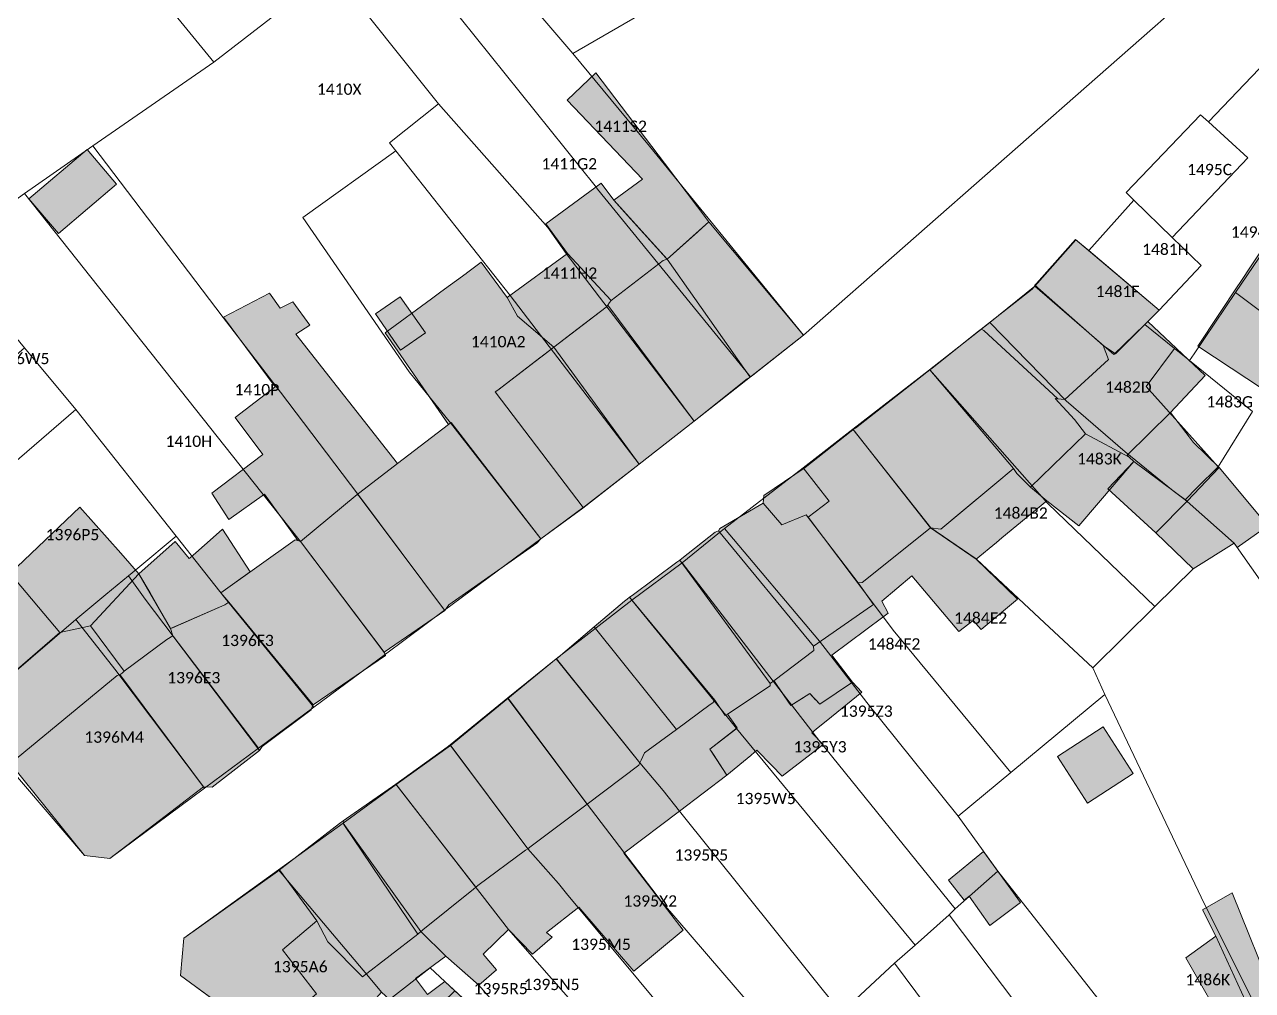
# Model space of a CAD drawing. Header units: metres. Extents: x 113120 to 240396, y 120329 to 242116.
# Drawn here: x 113502.5 to 113589.7, y 121837.3 to 121905.8 of the extents above; entities that cross this region are included whole.
import ezdxf

# ---------------------------------------------------------------- set-up
doc = ezdxf.new("R2010")
doc.units = ezdxf.units.M
doc.header["$LTSCALE"] = 3
for name, color, linetype, lineweight in [('Bpn_CaPa', 78, 'Continuous', 0), ('Bpn_ReBu', 4, 'Continuous', 0), ('Bpt_CaNu', 7, 'Continuous', 0), ('Hachure bâtiment', 11, 'Continuous', 0)]:
    doc.layers.add(name, color=color, linetype=linetype, lineweight=lineweight)
doc.styles.add('Legend', font='')
doc.styles.get('Legend').set_extended_font_data('Calibri')

msp = doc.modelspace()

# ---------------------------------------------------------------- hatches: boundary and pattern name
at = {"layer": 'Hachure bâtiment'}
h = msp.add_hatch(color=256, dxfattribs=at)
h.dxf.hatch_style = 1
h.paths.add_polyline_path([(113546.389, 121894.854), (113541.048, 121900.463), (113543.078, 121902.401), (113547.944, 121895.994), (113551.106, 121891.83), (113550.613, 121891.414), (113550.619, 121891.408), (113550.624, 121891.401), (113550.301, 121891.113), (113550.112, 121890.944), (113548.132, 121889.18), (113544.353, 121893.363)])
h = msp.add_hatch(color=256, dxfattribs=at)
h.dxf.hatch_style = 1
h.paths.add_polyline_path([(113502.835, 121893.457), (113506.962, 121896.974), (113509.055, 121894.519), (113504.928, 121891.002)])
h = msp.add_hatch(color=256, dxfattribs=at)
h.dxf.hatch_style = 1
h.paths.add_polyline_path([(113544.163, 121886.253), (113541.058, 121889.594), (113539.522, 121891.691), (113543.464, 121894.578), (113544.353, 121893.363), (113545.109, 121892.527), (113548.069, 121889.251), (113548.132, 121889.18), (113547.863, 121889.093)])
h = msp.add_hatch(color=256, dxfattribs=at)
h.dxf.hatch_style = 1
h.paths.add_polyline_path([(113591.651, 121879.157), (113585.816, 121883.017), (113588.699, 121887.373), (113588.707, 121887.386), (113590.7, 121890.397), (113592.016, 121892.386), (113592.46, 121893.056), (113592.697, 121893.415), (113593.136, 121894.078), (113593.139, 121894.076), (113601.138, 121888.783), (113601.171, 121888.761), (113602.73, 121887.729), (113603.051, 121887.517), (113602.375, 121886.495), (113602.604, 121886.344), (113604.521, 121885.075), (113602.761, 121882.417), (113600.844, 121883.685), (113600.615, 121883.837), (113600.446, 121883.948), (113599.181, 121884.786), (113598.702, 121885.102), (113595.989, 121881.001), (113597.901, 121879.735), (113598.13, 121879.584), (113597.936, 121879.289), (113597.728, 121878.976), (113594.454, 121874.027), (113590.144, 121876.879)])
h = msp.add_hatch(color=256, dxfattribs=at)
h.dxf.hatch_style = 1
h.paths.add_polyline_path([(113557.82, 121883.787), (113554.211, 121880.949), (113554.02, 121880.809), (113548.132, 121889.18), (113551.106, 121891.83)])
h = msp.add_hatch(color=256, dxfattribs=at)
h.dxf.hatch_style = 1
h.paths.add_polyline_path([(113583.056, 121885.577), (113579.973, 121882.468), (113579.097, 121883.057), (113574.249, 121887.343), (113574.361, 121887.47), (113577.124, 121890.59)])
h = msp.add_hatch(color=256, dxfattribs=at)
h.dxf.hatch_style = 1
h.paths.add_polyline_path([(113539.178, 121869.346), (113532.911, 121877.456), (113532.807, 121877.59), (113532.617, 121877.449), (113528.114, 121883.964), (113531.4, 121886.371), (113532.064, 121886.858), (113533.862, 121888.176), (113533.897, 121888.201), (113534.943, 121888.967), (113536.78, 121886.46), (113537.506, 121885.138), (113540.096, 121882.938), (113539.356, 121882.373), (113539.096, 121882.175), (113536.109, 121879.896), (113535.93, 121879.759), (113542.175, 121871.556)])
h = msp.add_hatch(color=256, dxfattribs=at)
h.dxf.hatch_style = 1
h.paths.add_polyline_path([(113540.096, 121882.938), (113537.506, 121885.138), (113536.78, 121886.46), (113541.058, 121889.594), (113544.163, 121886.253), (113544.056, 121886.108), (113543.922, 121885.927), (113543.804, 121885.768), (113541.426, 121883.953), (113541.42, 121883.96), (113541.415, 121883.968)])
h = msp.add_hatch(color=256, dxfattribs=at)
h.dxf.hatch_style = 1
h.paths.add_polyline_path([(113554.02, 121880.809), (113553.825, 121880.698), (113550.057, 121877.699), (113543.922, 121885.927), (113544.056, 121886.108), (113544.163, 121886.253), (113547.863, 121889.093), (113548.132, 121889.18)])
h = msp.add_hatch(color=256, dxfattribs=at)
h.dxf.hatch_style = 1
h.paths.add_polyline_path([(113579.097, 121883.057), (113579.469, 121882.075), (113576.358, 121879.235), (113576.099, 121879.26), (113575.875, 121879.281), (113570.623, 121884.132), (113570.417, 121884.22), (113570.535, 121884.314), (113574.044, 121887.05), (113574.156, 121887.195), (113574.249, 121887.343)])
h = msp.add_hatch(color=256, dxfattribs=at)
h.dxf.hatch_style = 1
h.paths.add_polyline_path([(113520.667, 121885.718), (113521.567, 121886.151), (113522.767, 121884.501), (113521.784, 121883.868), (113528.993, 121874.675), (113526.323, 121872.631), (113526.135, 121872.489), (113522.119, 121869.143), (113521.911, 121869.213), (113519.567, 121872.501), (113517.017, 121870.718), (113515.817, 121872.568), (113519.434, 121875.318), (113517.467, 121877.951), (113520.317, 121880.118), (113516.656, 121885.072), (113519.917, 121886.768)])
h = msp.add_hatch(color=256, dxfattribs=at)
h.dxf.hatch_style = 1
h.paths.add_polyline_path([(113530.984, 121883.951), (113529.217, 121882.734), (113527.434, 121885.301), (113529.184, 121886.518)])
h = msp.add_hatch(color=256, dxfattribs=at)
h.dxf.hatch_style = 1
h.paths.add_polyline_path([(113550.057, 121877.699), (113546.144, 121874.647), (113540.096, 121882.938), (113543.804, 121885.768), (113543.922, 121885.927)])
h = msp.add_hatch(color=256, dxfattribs=at)
h.dxf.hatch_style = 1
h.paths.add_polyline_path([(113582.248, 121884.762), (113586.318, 121880.924), (113583.867, 121878.301), (113580.784, 121875.268), (113580.931, 121875.131), (113577.834, 121876.799), (113577.049, 121877.808), (113575.671, 121879.301), (113575.875, 121879.281), (113576.099, 121879.26), (113576.358, 121879.235), (113579.469, 121882.075), (113579.097, 121883.057), (113579.973, 121882.468)])
h = msp.add_hatch(color=256, dxfattribs=at)
h.dxf.hatch_style = 1
h.paths.add_polyline_path([(113570.623, 121884.132), (113575.875, 121879.281), (113575.671, 121879.301), (113577.049, 121877.808), (113577.834, 121876.799), (113573.937, 121872.993), (113572.951, 121873.981), (113572.732, 121874.336), (113566.777, 121881.321), (113566.953, 121881.461), (113570.241, 121884.08), (113570.417, 121884.22)])
h = msp.add_hatch(color=256, dxfattribs=at)
h.dxf.hatch_style = 1
h.paths.add_polyline_path([(113546.144, 121874.647), (113542.331, 121871.671), (113542.178, 121871.552), (113535.93, 121879.759), (113536.109, 121879.896), (113540.096, 121882.938)])
h = msp.add_hatch(color=256, dxfattribs=at)
h.dxf.hatch_style = 1
h.paths.add_polyline_path([(113572.732, 121874.336), (113572.546, 121874.181), (113571.535, 121873.335), (113567.573, 121870.022), (113566.842, 121870.126), (113561.35, 121877.099), (113561.517, 121877.195), (113566.582, 121881.156), (113566.777, 121881.321)])
h = msp.add_hatch(color=256, dxfattribs=at)
h.dxf.hatch_style = 1
h.paths.add_polyline_path([(113539.178, 121869.346), (113538.887, 121869.02), (113532.648, 121864.643), (113532.362, 121864.24), (113526.259, 121872.395), (113526.135, 121872.489), (113526.323, 121872.631), (113528.993, 121874.675), (113532.617, 121877.449), (113532.807, 121877.59)])
h = msp.add_hatch(color=256, dxfattribs=at)
h.dxf.hatch_style = 1
h.paths.add_polyline_path([(113585.491, 121876.177), (113587.317, 121874.401), (113585.05, 121872.001), (113581.267, 121874.818), (113580.931, 121875.131), (113580.784, 121875.268), (113583.867, 121878.301)])
h = msp.add_hatch(color=256, dxfattribs=at)
h.dxf.hatch_style = 1
h.paths.add_polyline_path([(113566.842, 121870.126), (113566.688, 121870.003), (113561.972, 121866.245), (113561.706, 121866.211), (113558.005, 121871.041), (113556.27, 121870.323), (113554.946, 121871.871), (113554.992, 121872.415), (113557.93, 121874.399), (113561.204, 121876.984), (113561.35, 121877.099)])
h = msp.add_hatch(color=256, dxfattribs=at)
h.dxf.hatch_style = 1
h.paths.add_polyline_path([(113573.937, 121872.993), (113577.834, 121876.799), (113580.931, 121875.131), (113581.267, 121874.818), (113577.368, 121870.262), (113575.1, 121872.043)])
h = msp.add_hatch(color=256, dxfattribs=at)
h.dxf.hatch_style = 1
h.paths.add_polyline_path([(113567.312, 121869.804), (113566.842, 121870.126), (113567.573, 121870.022), (113568.864, 121871.101), (113571.535, 121873.335), (113572.546, 121874.181), (113572.732, 121874.336), (113572.951, 121873.981), (113573.795, 121873.136), (113573.937, 121872.993), (113575.1, 121872.043), (113571.906, 121869.406), (113571.514, 121869.082), (113570.084, 121867.901), (113570.007, 121867.966), (113570.001, 121867.958)])
h = msp.add_hatch(color=256, dxfattribs=at)
h.dxf.hatch_style = 1
h.paths.add_polyline_path([(113585.05, 121872.001), (113582.825, 121869.759), (113579.429, 121872.889), (113581.267, 121874.818)])
h = msp.add_hatch(color=256, dxfattribs=at)
h.dxf.hatch_style = 1
h.paths.add_polyline_path([(113590.767, 121870.268), (113588.59, 121868.729), (113588.384, 121869.018), (113585.484, 121867.218), (113582.825, 121869.759), (113585.05, 121872.001), (113587.317, 121874.401)])
h = msp.add_hatch(color=256, dxfattribs=at)
h.dxf.hatch_style = 1
h.paths.add_polyline_path([(113526.259, 121872.395), (113532.362, 121864.24), (113528.05, 121861.287), (113522.119, 121869.143), (113526.135, 121872.489)])
h = msp.add_hatch(color=256, dxfattribs=at)
h.dxf.hatch_style = 1
h.paths.add_polyline_path([(113510.645, 121866.856), (113507.195, 121863.171), (113505.031, 121862.677), (113501.508, 121866.882), (113506.456, 121871.58), (113509.356, 121868.31)])
h = msp.add_hatch(color=256, dxfattribs=at)
h.dxf.hatch_style = 1
h.paths.add_polyline_path([(113556.27, 121870.323), (113558.005, 121871.041), (113561.706, 121866.211), (113562.785, 121864.68), (113562.636, 121864.576), (113558.536, 121861.716), (113551.772, 121869.893), (113551.881, 121870.072), (113554.946, 121871.871)])
h = msp.add_hatch(color=256, dxfattribs=at)
h.dxf.hatch_style = 1
h.paths.add_polyline_path([(113514.2, 121867.936), (113514.27, 121867.998), (113515.688, 121869.249), (113516.565, 121870.022), (113518.539, 121866.989), (113516.456, 121865.495), (113517.035, 121864.832), (113516.818, 121864.707), (113516.736, 121864.66), (113513.014, 121863.025), (113512.892, 121862.972), (113511.432, 121865.495), (113510.645, 121866.855), (113513.222, 121869.143)])
h = msp.add_hatch(color=256, dxfattribs=at)
h.dxf.hatch_style = 1
h.paths.add_polyline_path([(113558.536, 121861.716), (113558.554, 121861.408), (113555.708, 121859.266), (113555.443, 121859.066), (113549.045, 121867.825), (113549.184, 121867.935), (113551.55, 121869.81), (113551.772, 121869.893)])
h = msp.add_hatch(color=256, dxfattribs=at)
h.dxf.hatch_style = 1
h.paths.add_polyline_path([(113570.084, 121867.901), (113573, 121865.051), (113570.434, 121862.901), (113569.867, 121863.551), (113568.834, 121862.751), (113565.517, 121866.701), (113563.367, 121864.918), (113563.817, 121864.051), (113563.436, 121863.766), (113559.834, 121861.068), (113561.284, 121859.168), (113558.967, 121857.601), (113558.267, 121858.351), (113556.917, 121857.518), (113555.708, 121859.266), (113558.554, 121861.408), (113558.536, 121861.716), (113562.636, 121864.576), (113562.785, 121864.68), (113561.706, 121866.211), (113561.972, 121866.245), (113566.688, 121870.003), (113566.842, 121870.126)])
h = msp.add_hatch(color=256, dxfattribs=at)
h.dxf.hatch_style = 1
h.paths.add_polyline_path([(113521.911, 121869.213), (113522.119, 121869.143), (113528.05, 121861.287), (113528.141, 121861.06), (113523.005, 121857.553), (113517.035, 121864.832), (113516.456, 121865.495), (113521.725, 121869.275)])
h = msp.add_hatch(color=256, dxfattribs=at)
h.dxf.hatch_style = 1
h.paths.add_polyline_path([(113555.443, 121859.066), (113555.452, 121858.911), (113552.412, 121856.903), (113552.251, 121856.796), (113551.533, 121857.875), (113545.56, 121865.07), (113545.463, 121865.185), (113545.644, 121865.32), (113548.831, 121867.688), (113549.045, 121867.825)])
h = msp.add_hatch(color=256, dxfattribs=at)
h.dxf.hatch_style = 1
h.paths.add_polyline_path([(113505.031, 121862.677), (113498.11, 121856.714), (113494.523, 121860.684), (113501.508, 121866.882)])
h = msp.add_hatch(color=256, dxfattribs=at)
h.dxf.hatch_style = 1
h.paths.add_polyline_path([(113513.056, 121862.44), (113512.628, 121862.183), (113509.597, 121859.955), (113507.195, 121863.171), (113510.645, 121866.855), (113512.892, 121862.972)])
h = msp.add_hatch(color=256, dxfattribs=at)
h.dxf.hatch_style = 1
h.paths.add_polyline_path([(113523.005, 121857.553), (113522.924, 121857.346), (113522.876, 121857.203), (113519.394, 121854.607), (113519.206, 121854.324), (113513.056, 121862.44), (113512.892, 121862.972), (113516.736, 121864.66), (113517.035, 121864.832)])
h = msp.add_hatch(color=256, dxfattribs=at)
h.dxf.hatch_style = 1
h.paths.add_polyline_path([(113545.56, 121865.07), (113551.533, 121857.875), (113551.375, 121857.697), (113551.198, 121857.567), (113548.793, 121855.802), (113542.952, 121863.082), (113545.12, 121864.912), (113545.292, 121865.057), (113545.463, 121865.185)])
h = msp.add_hatch(color=256, dxfattribs=at)
h.dxf.hatch_style = 1
h.paths.add_polyline_path([(113509.307, 121859.718), (113509.278, 121859.704), (113509.104, 121859.635), (113501.522, 121853.383), (113498.11, 121856.714), (113505.031, 121862.677), (113507.195, 121863.171), (113509.597, 121859.955), (113509.455, 121859.794)])
h = msp.add_hatch(color=256, dxfattribs=at)
h.dxf.hatch_style = 1
h.paths.add_polyline_path([(113548.793, 121855.802), (113546.531, 121854.149), (113546.288, 121853.635), (113546.192, 121853.431), (113540.272, 121860.82), (113540.396, 121860.924), (113542.952, 121863.082)])
h = msp.add_hatch(color=256, dxfattribs=at)
h.dxf.hatch_style = 1
h.paths.add_polyline_path([(113519.206, 121854.324), (113515.852, 121851.699), (113515.231, 121851.741), (113509.278, 121859.704), (113509.455, 121859.794), (113509.597, 121859.955), (113512.628, 121862.183), (113513.056, 121862.44)])
h = msp.add_hatch(color=256, dxfattribs=at)
h.dxf.hatch_style = 1
h.paths.add_polyline_path([(113546.192, 121853.431), (113546.118, 121853.275), (113542.452, 121850.513), (113536.82, 121858.041), (113540.15, 121860.722), (113540.272, 121860.82)])
h = msp.add_hatch(color=256, dxfattribs=at)
h.dxf.hatch_style = 1
h.paths.add_polyline_path([(113515.231, 121851.741), (113508.57, 121846.644), (113506.782, 121846.851), (113501.522, 121853.383), (113509.104, 121859.635), (113509.278, 121859.704)])
h = msp.add_hatch(color=256, dxfattribs=at)
h.dxf.hatch_style = 1
h.paths.add_polyline_path([(113556.917, 121857.518), (113557.681, 121857.989), (113558.267, 121858.351), (113558.672, 121857.918), (113558.712, 121857.874), (113558.967, 121857.601), (113561.284, 121859.168), (113561.958, 121858.442), (113559.805, 121856.703), (113558.707, 121855.816), (113558.405, 121855.573), (113559.211, 121854.749), (113558.965, 121854.558), (113556.307, 121852.5), (113555.55, 121853.267), (113554.5, 121854.33), (113554.335, 121854.192), (113554.066, 121853.966), (113552.384, 121852.551), (113552.114, 121852.966), (113551.422, 121854.027), (113551.375, 121854.098), (113551.333, 121854.164), (113551.167, 121854.418), (113553.014, 121855.834), (113553.115, 121855.913), (113553.103, 121855.929), (113552.412, 121856.903), (113555.261, 121858.785), (113555.452, 121858.911), (113555.443, 121859.066), (113555.708, 121859.266), (113555.77, 121859.177), (113555.797, 121859.138), (113555.939, 121858.933), (113556.325, 121858.374)])
h = msp.add_hatch(color=256, dxfattribs=at)
h.dxf.hatch_style = 1
h.paths.add_polyline_path([(113552.251, 121856.796), (113552.412, 121856.903), (113553.115, 121855.912), (113551.167, 121854.418), (113552.384, 121852.551), (113549.023, 121850.01), (113545.067, 121847.018), (113549.284, 121841.568), (113545.784, 121838.651), (113541.867, 121843.201), (113539.567, 121841.401), (113539.984, 121841.068), (113538.569, 121839.848), (113536.884, 121841.601), (113535.067, 121839.868), (113536.034, 121838.751), (113534.767, 121837.651), (113534.674, 121837.733), (113534.581, 121837.815), (113534.356, 121838.013), (113532.417, 121839.718), (113530.267, 121838.118), (113531.117, 121837.001), (113532.367, 121837.918), (113538.034, 121832.668), (113535.595, 121830.346), (113533.477, 121832.211), (113530.535, 121834.802), (113527.867, 121837.151), (113522.611, 121831.291), (113519.832, 121833.737), (113519.607, 121833.936), (113523.252, 121837.046), (113520.835, 121840.155), (113523.266, 121842.227), (113524.046, 121840.725), (113526.505, 121838.237), (113530.43, 121841.28), (113530.795, 121841.575), (113534.38, 121844.471), (113534.555, 121844.613), (113534.709, 121844.737), (113538.089, 121847.229), (113538.24, 121847.34), (113538.39, 121847.453), (113542.452, 121850.513), (113546.118, 121853.275), (113546.192, 121853.431), (113546.288, 121853.635), (113546.531, 121854.149), (113548.793, 121855.802), (113551.198, 121857.567), (113551.375, 121857.697), (113551.533, 121857.875)])
h = msp.add_hatch(color=256, dxfattribs=at)
h.dxf.hatch_style = 1
h.paths.add_polyline_path([(113542.452, 121850.513), (113538.39, 121847.453), (113538.24, 121847.34), (113532.73, 121854.703), (113536.82, 121858.041)])
h = msp.add_hatch(color=256, dxfattribs=at)
h.dxf.hatch_style = 1
h.paths.add_polyline_path([(113575.841, 121853.881), (113579.099, 121855.985), (113581.226, 121852.689), (113577.968, 121850.586)])
h = msp.add_hatch(color=256, dxfattribs=at)
h.dxf.hatch_style = 1
h.paths.add_polyline_path([(113538.24, 121847.34), (113538.089, 121847.229), (113534.709, 121844.737), (113534.555, 121844.613), (113528.873, 121851.933), (113532.528, 121854.546), (113532.73, 121854.703)], flags=17)
h = msp.add_hatch(color=256, dxfattribs=at)
h.dxf.hatch_style = 1
h.paths.add_polyline_path([(113534.555, 121844.613), (113534.38, 121844.471), (113530.795, 121841.575), (113530.43, 121841.28), (113525.193, 121849.063), (113525.149, 121849.312), (113528.873, 121851.933)], flags=17)
h = msp.add_hatch(color=256, dxfattribs=at)
h.dxf.hatch_style = 1
h.paths.add_polyline_path([(113525.193, 121849.063), (113530.43, 121841.28), (113526.505, 121838.237), (113524.046, 121840.725), (113523.266, 121842.227), (113520.624, 121845.831), (113520.812, 121845.98), (113524.881, 121849.123), (113525.149, 121849.312)], flags=17)
h = msp.add_hatch(color=256, dxfattribs=at)
h.dxf.hatch_style = 1
h.paths.add_polyline_path([(113573.217, 121843.518), (113571.034, 121841.901), (113569.584, 121843.968), (113569.217, 121843.701), (113568.117, 121845.118), (113570.584, 121847.151)])
h = msp.add_hatch(color=256, dxfattribs=at)
h.dxf.hatch_style = 1
h.paths.add_polyline_path([(113523.266, 121842.227), (113520.835, 121840.155), (113523.252, 121837.046), (113519.607, 121833.936), (113519.542, 121833.993), (113519.478, 121834.049), (113519.353, 121834.141), (113513.599, 121838.35), (113513.835, 121840.992), (113520.487, 121845.726), (113520.624, 121845.831)])
h = msp.add_hatch(color=256, dxfattribs=at)
h.dxf.hatch_style = 1
h.paths.add_polyline_path([(113586.145, 121843.004), (113588.243, 121844.205), (113591.288, 121836.65), (113589.692, 121835.457), (113587.079, 121841.136)])
h = msp.add_hatch(color=256, dxfattribs=at)
h.dxf.hatch_style = 1
h.paths.add_polyline_path([(113587.079, 121841.136), (113589.692, 121835.457), (113588.019, 121834.246), (113584.958, 121839.604)])

# ---------------------------------------------------------------- linework, layer by layer
at = {"layer": 'Bpn_CaPa'}
for points in [[(113535.495, 121931.074), (113540.537, 121935.22), (113553.614, 121910.832), (113541.445, 121903.791), (113531.395, 121915.542), (113526.585, 121921.433), (113536.618, 121929.767), (113535.495, 121931.074)], [(113554.065, 121880.833), (113543.197, 121894.166), (113543.035, 121894.4), (113528.118, 121912.967), (113531.395, 121915.542), (113541.445, 121903.791), (113546.875, 121897.21), (113557.819, 121883.786), (113554.065, 121880.833)], [(113515.967, 121903.166), (113507.365, 121897.233), (113502.529, 121893.839), (113496.917, 121889.828), (113492.318, 121895.517), (113489.135, 121892.917), (113476.659, 121881.663), (113473.661, 121885.081), (113480.285, 121890.567), (113482.558, 121892.643), (113484.577, 121894.486), (113489.485, 121898.967), (113508.383, 121912.435), (113515.967, 121903.166)], [(113554.065, 121880.833), (113550.058, 121877.698), (113540.968, 121889.6), (113539.658, 121891.442), (113531.901, 121900.217), (113524.368, 121909.667), (113528.118, 121912.967), (113543.035, 121894.4), (113543.197, 121894.166), (113554.065, 121880.833)], [(113515.967, 121903.166), (113524.368, 121909.667), (113531.901, 121900.217), (113528.418, 121897.45), (113528.885, 121896.867), (113522.268, 121892.15), (113529.818, 121881.2), (113532.763, 121877.559), (113539.179, 121869.345), (113532.339, 121864.272), (113526.17, 121872.513), (113520.702, 121879.742), (113516.618, 121885.05), (113507.365, 121897.233), (113515.967, 121903.166)], [(113583.057, 121885.576), (113586.035, 121888.725), (113583.984, 121890.732), (113589.361, 121896.37), (113586.558, 121898.938), (113590.67, 121903.225), (113593.63, 121900.505), (113593.885, 121895.716), (113594.27, 121895.381), (113593.449, 121894.14), (113588.491, 121886.824), (113585.551, 121882.467), (113585.22, 121881.983), (113584.155, 121882.845), (113582.04, 121884.555), (113583.057, 121885.576)], [(113550.058, 121877.698), (113546.145, 121874.646), (113536.985, 121886.617), (113528.885, 121896.867), (113528.418, 121897.45), (113531.901, 121900.217), (113539.658, 121891.442), (113540.968, 121889.6), (113550.058, 121877.698)], [(113581.271, 121893.381), (113580.729, 121893.911), (113585.999, 121899.436), (113586.558, 121898.938), (113589.361, 121896.37), (113583.984, 121890.732), (113581.271, 121893.381)], [(113502.529, 121893.839), (113507.365, 121897.233), (113516.618, 121885.05), (113520.702, 121879.742), (113526.17, 121872.513), (113532.339, 121864.272), (113528.145, 121861.161), (113522.12, 121869.142), (113519.913, 121871.923), (113502.529, 121893.839)], [(113539.179, 121869.345), (113532.763, 121877.559), (113529.818, 121881.2), (113522.268, 121892.15), (113528.885, 121896.867), (113536.985, 121886.617), (113546.145, 121874.646), (113542.144, 121871.524), (113539.179, 121869.345)], [(113600.616, 121866.852), (113593.052, 121878.574), (113595.604, 121881.472), (113588.491, 121886.824), (113593.449, 121894.14), (113594.27, 121895.381), (113599.06, 121891.671), (113605.782, 121885.729), (113606.15, 121886.022), (113607.726, 121883.025), (113606.045, 121881.969), (113601.427, 121879.015), (113602.352, 121877.484), (113603.594, 121875.443), (113604.242, 121874.377), (113608.763, 121866.965), (113610.919, 121862.556), (113605.814, 121858.612), (113600.616, 121866.852)], [(113506.168, 121878.517), (113502.514, 121882.896), (113501.652, 121883.951), (113496.917, 121889.828), (113502.529, 121893.839), (113519.913, 121871.923), (113522.12, 121869.142), (113528.145, 121861.161), (113523.055, 121857.386), (113516.737, 121865.15), (113513.292, 121869.517), (113506.168, 121878.517)], [(113583.057, 121885.576), (113578.064, 121889.795), (113581.271, 121893.381), (113583.984, 121890.732), (113586.035, 121888.725), (113583.057, 121885.576)], [(113583.057, 121885.576), (113582.04, 121884.555), (113579.84, 121882.413), (113574.229, 121887.275), (113577.157, 121890.563), (113578.064, 121889.795), (113583.057, 121885.576)], [(113574.229, 121887.275), (113579.84, 121882.413), (113582.04, 121884.555), (113584.155, 121882.845), (113582.135, 121880.157), (113587.256, 121874.457), (113585.755, 121872.969), (113584.909, 121872.108), (113584.061, 121872.753), (113580.639, 121875.501), (113576.455, 121879.124), (113571.054, 121884.681), (113574.229, 121887.275)], [(113600.616, 121866.852), (113593.309, 121862.034), (113588.385, 121869.017), (113585.042, 121871.99), (113584.909, 121872.108), (113585.755, 121872.969), (113587.256, 121874.457), (113589.677, 121878.38), (113585.22, 121881.983), (113585.551, 121882.467), (113588.491, 121886.824), (113595.604, 121881.472), (113593.052, 121878.574), (113600.616, 121866.852)], [(113566.764, 121881.332), (113571.054, 121884.681), (113576.455, 121879.124), (113580.639, 121875.501), (113584.061, 121872.753), (113584.909, 121872.108), (113585.042, 121871.99), (113588.385, 121869.017), (113585.485, 121867.217), (113582.758, 121864.529), (113575.158, 121871.84), (113574.572, 121872.499), (113571.041, 121876.495), (113566.778, 121881.32), (113566.764, 121881.332)], [(113490.864, 121865.379), (113487.163, 121869.69), (113493.492, 121875.119), (113494.492, 121875.996), (113496.149, 121877.423), (113498.565, 121879.499), (113499.883, 121880.633), (113502.514, 121882.896), (113506.168, 121878.517), (113499.692, 121872.952), (113497.666, 121871.3), (113497.186, 121870.883), (113490.864, 121865.379)], [(113587.256, 121874.457), (113582.135, 121880.157), (113584.155, 121882.845), (113585.22, 121881.983), (113589.677, 121878.38), (113587.256, 121874.457)], [(113561.33, 121877.125), (113566.764, 121881.332), (113566.778, 121881.32), (113571.041, 121876.495), (113574.572, 121872.499), (113575.158, 121871.84), (113582.758, 121864.529), (113578.351, 121860.183), (113574.564, 121863.708), (113570.085, 121867.9), (113566.851, 121870.127), (113561.33, 121877.125)], [(113506.168, 121878.517), (113513.292, 121869.517), (113510.555, 121867.251), (113509.909, 121866.715), (113508.304, 121865.386), (113506.157, 121863.609), (113498.225, 121856.811), (113494.752, 121860.854), (113501.45, 121866.87), (113497.666, 121871.3), (113499.692, 121872.952), (113506.168, 121878.517)], [(113561.33, 121877.125), (113566.851, 121870.127), (113570.085, 121867.9), (113574.564, 121863.708), (113578.351, 121860.183), (113579.218, 121858.283), (113572.535, 121852.75), (113564.19, 121862.853), (113562.509, 121865.111), (113558.142, 121870.863), (113559.629, 121872.014), (113557.793, 121874.386), (113561.33, 121877.125)], [(113568.798, 121849.657), (113562.317, 121857.726), (113558.954, 121862.071), (113552.218, 121870.071), (113557.793, 121874.386), (113559.629, 121872.014), (113558.142, 121870.863), (113562.509, 121865.111), (113564.19, 121862.853), (113572.535, 121852.75), (113568.798, 121849.657)], [(113568.578, 121843.071), (113558.905, 121855.043), (113555.669, 121859.237), (113549.199, 121867.623), (113551.855, 121869.79), (113552.218, 121870.071), (113558.954, 121862.071), (113562.317, 121857.726), (113568.798, 121849.657), (113571.608, 121845.739), (113568.578, 121843.071)], [(113509.909, 121866.715), (113510.555, 121867.251), (113513.292, 121869.517), (113516.737, 121865.15), (113523.055, 121857.386), (113519.14, 121854.482), (113513.066, 121862.427), (113511.08, 121865.062), (113509.909, 121866.715)], [(113603.754, 121831.378), (113601.95, 121828.275), (113595.797, 121833.433), (113591.135, 121837), (113589.805, 121836.387), (113586.285, 121843.4), (113579.218, 121858.283), (113578.351, 121860.183), (113582.758, 121864.529), (113585.485, 121867.217), (113588.385, 121869.017), (113593.309, 121862.034), (113598.239, 121854.531), (113599.27, 121852.951), (113600.109, 121851.667), (113596.711, 121845.338), (113600.375, 121839.496), (113600.167, 121839.167), (113598.985, 121837.317), (113599.968, 121835.067), (113603.754, 121831.378)], [(113568.578, 121843.071), (113568.151, 121842.65), (113565.735, 121840.5), (113553.068, 121855.867), (113552.293, 121856.817), (113545.639, 121864.974), (113549.199, 121867.623), (113555.669, 121859.237), (113558.905, 121855.043), (113568.578, 121843.071)], [(113509.909, 121866.715), (113511.08, 121865.062), (113513.066, 121862.427), (113519.14, 121854.482), (113515.307, 121851.64), (113508.937, 121860.078), (113506.157, 121863.609), (113508.304, 121865.386), (113509.909, 121866.715)], [(113560.485, 121835.7), (113549.018, 121850.017), (113547.854, 121851.467), (113546.192, 121853.43), (113540.268, 121860.815), (113545.639, 121864.974), (113552.293, 121856.817), (113553.068, 121855.867), (113565.735, 121840.5), (113564.283, 121839.211), (113560.485, 121835.7)], [(113506.157, 121863.609), (113508.937, 121860.078), (113515.307, 121851.64), (113508.571, 121846.643), (113506.783, 121846.85), (113498.225, 121856.811), (113506.157, 121863.609)], [(113540.268, 121860.815), (113546.192, 121853.43), (113547.854, 121851.467), (113549.018, 121850.017), (113560.485, 121835.7), (113557.314, 121832.449), (113547.733, 121843.598), (113544.059, 121848.409), (113542.453, 121850.512), (113536.84, 121858.014), (113540.268, 121860.815)], [(113532.753, 121854.674), (113536.84, 121858.014), (113542.453, 121850.512), (113544.059, 121848.409), (113547.733, 121843.598), (113557.314, 121832.449), (113553.761, 121828.806), (113541, 121844.172), (113540.426, 121844.864), (113538.24, 121847.339), (113532.753, 121854.674)], [(113568.798, 121849.657), (113572.535, 121852.75), (113579.218, 121858.283), (113586.285, 121843.4), (113589.805, 121836.387), (113591.656, 121832.695), (113593.128, 121829.768), (113593.998, 121828.037), (113599.148, 121824.248), (113601.063, 121822.341), (113596.585, 121815), (113589.814, 121822.616), (113590.335, 121823.288), (113583.82, 121830.204), (113571.608, 121845.739), (113568.798, 121849.657)], [(113550.778, 121825.748), (113536.885, 121841.6), (113528.904, 121851.89), (113532.753, 121854.674), (113538.24, 121847.339), (113540.426, 121844.864), (113541, 121844.172), (113553.761, 121828.806), (113552.439, 121827.45), (113550.778, 121825.748)], [(113548.254, 121823.159), (113536.183, 121836.116), (113535.571, 121836.724), (113534.768, 121837.65), (113532.418, 121839.717), (113530.664, 121841.468), (113525.128, 121849.159), (113528.904, 121851.89), (113536.885, 121841.6), (113550.778, 121825.748), (113548.254, 121823.159)], [(113533.065, 121837.266), (113531.314, 121838.896), (113528.436, 121836.65), (113527.861, 121837.156), (113526.945, 121838.264), (113525.914, 121839.473), (113520.546, 121845.845), (113525.128, 121849.159), (113530.664, 121841.468), (113532.418, 121839.717), (113534.768, 121837.65), (113535.571, 121836.724), (113536.183, 121836.116), (113548.254, 121823.159), (113546.422, 121821.28), (113542.435, 121824.617), (113539.366, 121827.141), (113535.772, 121830.097), (113538.035, 121832.667), (113535.743, 121834.79), (113533.065, 121837.266)], [(113522.601, 121831.277), (113521.799, 121831.989), (113520.284, 121833.333), (113519.567, 121833.97), (113513.6, 121838.349), (113513.836, 121840.991), (113520.546, 121845.845), (113525.914, 121839.473), (113526.945, 121838.264), (113527.861, 121837.156), (113526.778, 121835.934), (113522.601, 121831.277)], [(113568.578, 121843.071), (113571.608, 121845.739), (113583.82, 121830.204), (113590.335, 121823.288), (113589.814, 121822.616), (113596.585, 121815), (113592.876, 121811.808), (113583.86, 121822.073), (113579.585, 121827.5), (113568.151, 121842.65), (113568.578, 121843.071)], [(113568.151, 121842.65), (113579.585, 121827.5), (113583.86, 121822.073), (113592.876, 121811.808), (113589.011, 121808.486), (113579.035, 121819.45), (113577.364, 121821.638), (113564.283, 121839.211), (113565.735, 121840.5), (113568.151, 121842.65)], [(113578.226, 121812.623), (113576.852, 121814.406), (113575.542, 121816.107), (113574.341, 121817.665), (113573.093, 121819.285), (113570.621, 121822.495), (113570.156, 121823.06), (113569.473, 121824.033), (113567.157, 121827.039), (113564.948, 121829.835), (113564.161, 121830.939), (113563.272, 121832.075), (113560.485, 121835.7), (113564.283, 121839.211), (113577.364, 121821.638), (113579.035, 121819.45), (113589.011, 121808.486), (113584.628, 121804.726), (113581.079, 121809.093), (113578.226, 121812.623)], [(113533.065, 121837.266), (113530.545, 121834.793), (113525.425, 121828.697), (113522.601, 121831.277), (113526.778, 121835.934), (113527.861, 121837.156), (113528.436, 121836.65), (113531.314, 121838.896), (113533.065, 121837.266)]]:
    msp.add_lwpolyline(points, close=True, dxfattribs=at)
for points in [[(113593.904, 121915.527), (113557.819, 121883.786), (113546.875, 121897.21), (113541.445, 121903.791), (113553.614, 121910.832)], [(113524.368, 121909.667), (113515.967, 121903.166), (113508.383, 121912.435)]]:
    msp.add_lwpolyline(points, dxfattribs=at)
at = {"layer": 'Bpn_ReBu'}
for points in [[(113546.389, 121894.854), (113541.048, 121900.463), (113543.078, 121902.401), (113547.944, 121895.994), (113551.106, 121891.83), (113550.613, 121891.414), (113550.619, 121891.408), (113550.624, 121891.401), (113550.301, 121891.113), (113550.112, 121890.944), (113548.132, 121889.18), (113544.353, 121893.363), (113546.389, 121894.854)], [(113502.835, 121893.457), (113506.962, 121896.974), (113509.055, 121894.519), (113504.928, 121891.002), (113502.835, 121893.457)], [(113544.163, 121886.253), (113541.058, 121889.594), (113539.522, 121891.691), (113543.464, 121894.578), (113544.353, 121893.363), (113545.109, 121892.527), (113548.069, 121889.251), (113548.132, 121889.18), (113547.863, 121889.093), (113544.163, 121886.253)], [(113557.82, 121883.787), (113554.211, 121880.949), (113554.02, 121880.809), (113548.132, 121889.18), (113551.106, 121891.83), (113557.82, 121883.787)], [(113583.056, 121885.577), (113579.973, 121882.468), (113579.097, 121883.057), (113574.249, 121887.343), (113574.361, 121887.47), (113577.124, 121890.59), (113583.056, 121885.577)], [(113539.178, 121869.346), (113532.911, 121877.456), (113532.807, 121877.59), (113532.617, 121877.449), (113528.114, 121883.964), (113531.4, 121886.371), (113532.064, 121886.858), (113533.862, 121888.176), (113533.897, 121888.201), (113534.943, 121888.967), (113536.78, 121886.46), (113537.506, 121885.138), (113540.096, 121882.938), (113539.356, 121882.373), (113539.096, 121882.175), (113536.109, 121879.896), (113535.93, 121879.759), (113542.175, 121871.556), (113539.178, 121869.346)], [(113540.096, 121882.938), (113537.506, 121885.138), (113536.78, 121886.46), (113541.058, 121889.594), (113544.163, 121886.253), (113544.056, 121886.108), (113543.922, 121885.927), (113543.804, 121885.768), (113541.426, 121883.953), (113541.42, 121883.96), (113541.415, 121883.968), (113540.096, 121882.938)], [(113554.02, 121880.809), (113553.825, 121880.698), (113550.057, 121877.699), (113543.922, 121885.927), (113544.056, 121886.108), (113544.163, 121886.253), (113547.863, 121889.093), (113548.132, 121889.18), (113554.02, 121880.809)], [(113579.097, 121883.057), (113579.469, 121882.075), (113576.358, 121879.235), (113576.099, 121879.26), (113575.875, 121879.281), (113570.623, 121884.132), (113570.417, 121884.22), (113570.535, 121884.314), (113574.044, 121887.05), (113574.156, 121887.195), (113574.249, 121887.343), (113579.097, 121883.057)], [(113520.667, 121885.718), (113521.567, 121886.151), (113522.767, 121884.501), (113521.784, 121883.868), (113528.993, 121874.675), (113526.323, 121872.631), (113526.135, 121872.489), (113522.119, 121869.143), (113521.911, 121869.213), (113519.567, 121872.501), (113517.017, 121870.718), (113515.817, 121872.568), (113519.434, 121875.318), (113517.467, 121877.951), (113520.317, 121880.118), (113516.656, 121885.072), (113519.917, 121886.768), (113520.667, 121885.718)], [(113530.984, 121883.951), (113529.217, 121882.734), (113527.434, 121885.301), (113529.184, 121886.518), (113530.984, 121883.951)], [(113550.057, 121877.699), (113546.144, 121874.647), (113540.096, 121882.938), (113543.804, 121885.768), (113543.922, 121885.927), (113550.057, 121877.699)], [(113582.248, 121884.762), (113586.318, 121880.924), (113583.867, 121878.301), (113580.784, 121875.268), (113580.931, 121875.131), (113577.834, 121876.799), (113577.049, 121877.808), (113575.671, 121879.301), (113575.875, 121879.281), (113576.099, 121879.26), (113576.358, 121879.235), (113579.469, 121882.075), (113579.097, 121883.057), (113579.973, 121882.468), (113582.248, 121884.762)], [(113570.623, 121884.132), (113575.875, 121879.281), (113575.671, 121879.301), (113577.049, 121877.808), (113577.834, 121876.799), (113573.937, 121872.993), (113572.951, 121873.981), (113572.732, 121874.336), (113566.777, 121881.321), (113566.953, 121881.461), (113570.241, 121884.08), (113570.417, 121884.22), (113570.623, 121884.132)], [(113546.144, 121874.647), (113542.331, 121871.671), (113542.178, 121871.552), (113535.93, 121879.759), (113536.109, 121879.896), (113540.096, 121882.938), (113546.144, 121874.647)], [(113572.732, 121874.336), (113572.546, 121874.181), (113571.535, 121873.335), (113567.573, 121870.022), (113566.842, 121870.126), (113561.35, 121877.099), (113561.517, 121877.195), (113566.582, 121881.156), (113566.777, 121881.321), (113572.732, 121874.336)], [(113539.178, 121869.346), (113538.887, 121869.02), (113532.648, 121864.643), (113532.362, 121864.24), (113526.259, 121872.395), (113526.135, 121872.489), (113526.323, 121872.631), (113528.993, 121874.675), (113532.617, 121877.449), (113532.807, 121877.59), (113539.178, 121869.346)], [(113585.491, 121876.177), (113587.317, 121874.401), (113585.05, 121872.001), (113581.267, 121874.818), (113580.931, 121875.131), (113580.784, 121875.268), (113583.867, 121878.301), (113585.491, 121876.177)], [(113566.842, 121870.126), (113566.688, 121870.003), (113561.972, 121866.245), (113561.706, 121866.211), (113558.005, 121871.041), (113556.27, 121870.323), (113554.946, 121871.871), (113554.992, 121872.415), (113557.93, 121874.399), (113561.204, 121876.984), (113561.35, 121877.099), (113566.842, 121870.126)], [(113573.937, 121872.993), (113577.834, 121876.799), (113580.931, 121875.131), (113581.267, 121874.818), (113577.368, 121870.262), (113575.1, 121872.043), (113573.937, 121872.993)], [(113567.312, 121869.804), (113566.842, 121870.126), (113567.573, 121870.022), (113568.864, 121871.101), (113571.535, 121873.335), (113572.546, 121874.181), (113572.732, 121874.336), (113572.951, 121873.981), (113573.795, 121873.136), (113573.937, 121872.993), (113575.1, 121872.043), (113571.906, 121869.406), (113571.514, 121869.082), (113570.084, 121867.901), (113570.007, 121867.966), (113570.001, 121867.958), (113567.312, 121869.804)], [(113585.05, 121872.001), (113582.825, 121869.759), (113579.429, 121872.889), (113581.267, 121874.818), (113585.05, 121872.001)], [(113590.767, 121870.268), (113588.59, 121868.729), (113588.384, 121869.018), (113585.484, 121867.218), (113582.825, 121869.759), (113585.05, 121872.001), (113587.317, 121874.401), (113590.767, 121870.268)], [(113526.259, 121872.395), (113532.362, 121864.24), (113528.05, 121861.287), (113522.119, 121869.143), (113526.135, 121872.489), (113526.259, 121872.395)], [(113510.645, 121866.856), (113507.195, 121863.171), (113505.031, 121862.677), (113501.508, 121866.882), (113506.456, 121871.58), (113509.356, 121868.31), (113510.645, 121866.856)], [(113556.27, 121870.323), (113558.005, 121871.041), (113561.706, 121866.211), (113562.785, 121864.68), (113562.636, 121864.576), (113558.536, 121861.716), (113551.772, 121869.893), (113551.881, 121870.072), (113554.946, 121871.871), (113556.27, 121870.323)], [(113514.2, 121867.936), (113514.27, 121867.998), (113515.688, 121869.249), (113516.565, 121870.022), (113518.539, 121866.989), (113516.456, 121865.495), (113517.035, 121864.832), (113516.818, 121864.707), (113516.736, 121864.66), (113513.014, 121863.025), (113512.892, 121862.972), (113511.432, 121865.495), (113510.645, 121866.855), (113513.222, 121869.143), (113514.2, 121867.936)], [(113558.536, 121861.716), (113558.554, 121861.408), (113555.708, 121859.266), (113555.443, 121859.066), (113549.045, 121867.825), (113549.184, 121867.935), (113551.55, 121869.81), (113551.772, 121869.893), (113558.536, 121861.716)], [(113570.084, 121867.901), (113573, 121865.051), (113570.434, 121862.901), (113569.867, 121863.551), (113568.834, 121862.751), (113565.517, 121866.701), (113563.367, 121864.918), (113563.817, 121864.051), (113563.436, 121863.766), (113559.834, 121861.068), (113561.284, 121859.168), (113558.967, 121857.601), (113558.267, 121858.351), (113556.917, 121857.518), (113555.708, 121859.266), (113558.554, 121861.408), (113558.536, 121861.716), (113562.636, 121864.576), (113562.785, 121864.68), (113561.706, 121866.211), (113561.972, 121866.245), (113566.688, 121870.003), (113566.842, 121870.126), (113570.084, 121867.901)], [(113521.911, 121869.213), (113522.119, 121869.143), (113528.05, 121861.287), (113528.141, 121861.06), (113523.005, 121857.553), (113517.035, 121864.832), (113516.456, 121865.495), (113521.725, 121869.275), (113521.911, 121869.213)], [(113555.443, 121859.066), (113555.452, 121858.911), (113552.412, 121856.903), (113552.251, 121856.796), (113551.533, 121857.875), (113545.56, 121865.07), (113545.463, 121865.185), (113545.644, 121865.32), (113548.831, 121867.688), (113549.045, 121867.825), (113555.443, 121859.066)], [(113505.031, 121862.677), (113498.11, 121856.714), (113494.523, 121860.684), (113501.508, 121866.882), (113505.031, 121862.677)], [(113513.056, 121862.44), (113512.628, 121862.183), (113509.597, 121859.955), (113507.195, 121863.171), (113510.645, 121866.855), (113512.892, 121862.972), (113513.056, 121862.44)], [(113523.005, 121857.553), (113522.924, 121857.346), (113522.876, 121857.203), (113519.394, 121854.607), (113519.206, 121854.324), (113513.056, 121862.44), (113512.892, 121862.972), (113516.736, 121864.66), (113517.035, 121864.832), (113523.005, 121857.553)], [(113545.56, 121865.07), (113551.533, 121857.875), (113551.375, 121857.697), (113551.198, 121857.567), (113548.793, 121855.802), (113542.952, 121863.082), (113545.12, 121864.912), (113545.292, 121865.057), (113545.463, 121865.185), (113545.56, 121865.07)], [(113509.307, 121859.718), (113509.278, 121859.704), (113509.104, 121859.635), (113501.522, 121853.383), (113498.11, 121856.714), (113505.031, 121862.677), (113507.195, 121863.171), (113509.597, 121859.955), (113509.455, 121859.794), (113509.307, 121859.718)], [(113548.793, 121855.802), (113546.531, 121854.149), (113546.288, 121853.635), (113546.192, 121853.431), (113540.272, 121860.82), (113540.396, 121860.924), (113542.952, 121863.082), (113548.793, 121855.802)], [(113519.206, 121854.324), (113515.852, 121851.699), (113515.231, 121851.741), (113509.278, 121859.704), (113509.455, 121859.794), (113509.597, 121859.955), (113512.628, 121862.183), (113513.056, 121862.44), (113519.206, 121854.324)], [(113546.192, 121853.431), (113546.118, 121853.275), (113542.452, 121850.513), (113536.82, 121858.041), (113540.15, 121860.722), (113540.272, 121860.82), (113546.192, 121853.431)], [(113515.231, 121851.741), (113508.57, 121846.644), (113506.782, 121846.851), (113501.522, 121853.383), (113509.104, 121859.635), (113509.278, 121859.704), (113515.231, 121851.741)], [(113556.917, 121857.518), (113557.681, 121857.989), (113558.267, 121858.351), (113558.672, 121857.918), (113558.712, 121857.874), (113558.967, 121857.601), (113561.284, 121859.168), (113561.958, 121858.442), (113559.805, 121856.703), (113558.707, 121855.816), (113558.405, 121855.573), (113559.211, 121854.749), (113558.965, 121854.558), (113556.307, 121852.5), (113555.55, 121853.267), (113554.5, 121854.33), (113554.335, 121854.192), (113554.066, 121853.966), (113552.384, 121852.551), (113552.114, 121852.966), (113551.422, 121854.027), (113551.375, 121854.098), (113551.333, 121854.164), (113551.167, 121854.418), (113553.014, 121855.834), (113553.115, 121855.913), (113553.103, 121855.929), (113552.412, 121856.903), (113555.261, 121858.785), (113555.452, 121858.911), (113555.443, 121859.066), (113555.708, 121859.266), (113555.77, 121859.177), (113555.797, 121859.138), (113555.939, 121858.933), (113556.325, 121858.374), (113556.917, 121857.518)], [(113542.452, 121850.513), (113538.39, 121847.453), (113538.24, 121847.34), (113532.73, 121854.703), (113536.82, 121858.041), (113542.452, 121850.513)], [(113575.841, 121853.881), (113579.099, 121855.985), (113581.226, 121852.689), (113577.968, 121850.586), (113575.841, 121853.881)], [(113538.24, 121847.34), (113538.089, 121847.229), (113534.709, 121844.737), (113534.555, 121844.613), (113528.873, 121851.933), (113532.528, 121854.546), (113532.73, 121854.703), (113538.24, 121847.34)], [(113534.555, 121844.613), (113534.38, 121844.471), (113530.795, 121841.575), (113530.43, 121841.28), (113525.193, 121849.063), (113525.149, 121849.312), (113528.873, 121851.933), (113534.555, 121844.613)], [(113525.193, 121849.063), (113530.43, 121841.28), (113526.505, 121838.237), (113524.046, 121840.725), (113523.266, 121842.227), (113520.624, 121845.831), (113520.812, 121845.98), (113524.881, 121849.123), (113525.149, 121849.312), (113525.193, 121849.063)], [(113573.217, 121843.518), (113571.034, 121841.901), (113569.584, 121843.968), (113569.217, 121843.701), (113568.117, 121845.118), (113570.584, 121847.151), (113573.217, 121843.518)], [(113523.266, 121842.227), (113520.835, 121840.155), (113523.252, 121837.046), (113519.607, 121833.936), (113519.542, 121833.993), (113519.478, 121834.049), (113519.353, 121834.141), (113513.599, 121838.35), (113513.835, 121840.992), (113520.487, 121845.726), (113520.624, 121845.831), (113523.266, 121842.227)], [(113586.145, 121843.004), (113588.243, 121844.205), (113591.288, 121836.65), (113589.692, 121835.457), (113587.079, 121841.136), (113586.145, 121843.004)], [(113587.079, 121841.136), (113589.692, 121835.457), (113588.019, 121834.246), (113584.958, 121839.604), (113587.079, 121841.136)]]:
    msp.add_lwpolyline(points, close=True, dxfattribs=at)
for points in [[(113591.651, 121879.157), (113585.816, 121883.017), (113588.699, 121887.373), (113588.707, 121887.386), (113590.7, 121890.397)], [(113523.252, 121837.046), (113520.835, 121840.155), (113523.266, 121842.227), (113524.046, 121840.725), (113526.505, 121838.237), (113530.43, 121841.28), (113530.795, 121841.575), (113534.38, 121844.471), (113534.555, 121844.613), (113534.709, 121844.737), (113538.089, 121847.229), (113538.24, 121847.34), (113538.39, 121847.453), (113542.452, 121850.513), (113546.118, 121853.275), (113546.192, 121853.431), (113546.288, 121853.635), (113546.531, 121854.149), (113548.793, 121855.802), (113551.198, 121857.567), (113551.375, 121857.697), (113551.533, 121857.875), (113552.251, 121856.796), (113552.251, 121856.796), (113552.412, 121856.903), (113553.115, 121855.912), (113551.167, 121854.418), (113552.384, 121852.551), (113549.023, 121850.01), (113545.067, 121847.018), (113549.284, 121841.568), (113545.784, 121838.651), (113541.867, 121843.201), (113539.567, 121841.401), (113539.984, 121841.068), (113538.569, 121839.848), (113536.884, 121841.601), (113535.067, 121839.868), (113536.034, 121838.751), (113534.767, 121837.651), (113534.674, 121837.733), (113534.581, 121837.815), (113534.356, 121838.013), (113532.417, 121839.718), (113530.267, 121838.118), (113531.117, 121837.001), (113532.367, 121837.918), (113538.034, 121832.668)]]:
    msp.add_lwpolyline(points, dxfattribs=at)

# ---------------------------------------------------------------- texts
at = {"layer": 'Bpt_CaNu', "char_height": 0.8, "attachment_point": 7, "style": 'Legend'}
for s, insert in [('1410X', (113523.274, 121900.844)), ('1411S2', (113542.969, 121898.213)), ('1411G2', (113539.217, 121895.547)), ('1495C', (113585.045, 121895.14)), ('1494F', (113588.155, 121890.716)), ('1481H', (113581.852, 121889.479)), ('1411H2', (113539.238, 121887.795)), ('1481F', (113578.558, 121886.488)), ('1410A2', (113534.206, 121882.922)), ('1396W5', (113500.018, 121881.725)), ('1410P', (113517.434, 121879.519)), ('1482D', (113579.228, 121879.692)), ('1483G', (113586.415, 121878.651)), ('1410H', (113512.531, 121875.854)), ('1483K', (113577.233, 121874.605)), ('1484B2', (113571.318, 121870.758)), ('1396P5', (113504.022, 121869.226)), ('1484E2', (113568.505, 121863.309)), ('1396F3', (113516.482, 121861.716)), ('1484F2', (113562.376, 121861.469)), ('1396E3', (113512.649, 121859.071)), ('1395Z3', (113560.403, 121856.694)), ('1396M4', (113506.766, 121854.853)), ('1395Y3', (113557.109, 121854.168)), ('1395W5', (113553.001, 121850.496)), ('1395P5', (113548.662, 121846.489)), ('1395X2', (113545.033, 121843.224)), ('1395M5', (113541.332, 121840.149)), ('1395A6', (113520.155, 121838.561)), ('1486K', (113584.931, 121837.638)), ('1395R5', (113534.401, 121837.002)), ('1395N5', (113537.953, 121837.298))]:
    msp.add_mtext(s, dxfattribs=dict(at, insert=insert))

doc.saveas('drawing.dxf')
